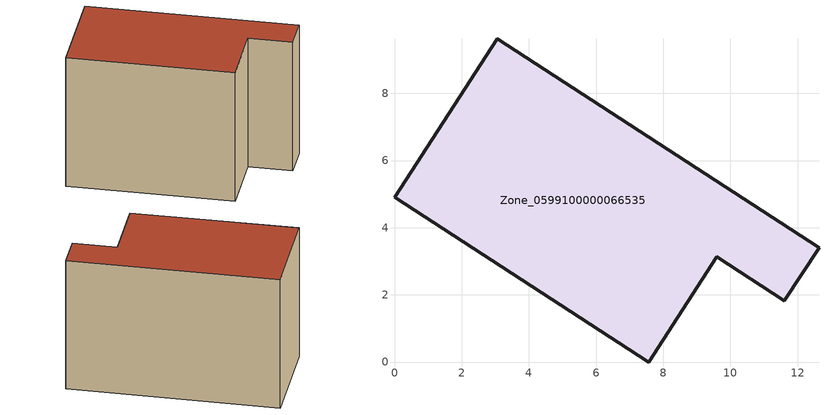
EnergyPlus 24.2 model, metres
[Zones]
Zone_0599100000066535
 floor ground (C_G): 3.06,9.62 12.64,3.41 11.61,1.82 9.59,3.13 7.57,0 0,4.9 z0
 wall outside (C_F): 12.64,3.41 3.06,9.62 0,4.9 7.57,0 9.59,3.13 11.61,1.82 12.64,3.41 z0:7.71
 roof outside (C_R): 3.06,9.62 0,4.9 7.57,0 9.59,3.13 11.61,1.82 12.64,3.41 z7.71
[BUILDING]
Pand.0599100000066535: North Axis=0; Terrain=City; Loads Convergence Tolerance Value=0.04; Temperature Convergence Tolerance Value=0.4; Solar Distribution=FullExterior; Maximum Number of Warmup Days=25; Minimum Number of Warmup Days=1
[Site:Location]
Rotterdam.The.Hague.AP_ZH_NLD Design_Conditions: Latitude=51.96; Longitude=4.45; Time Zone=1; Elevation=-4.5
[SITE:GROUNDTEMPERATURE:BUILDINGSURFACE]
18, 18, 18, 18, 18, 18, 18, 18, 18, 18, 18, 18
[MATERIAL] Thermal Absorptance=0.9; Solar Absorptance=0.7; Visible Absorptance=0.7
Name | Roughness | Thickness | Conductivity | Density | Specific Heat
G.TI.1975-1991 | MediumSmooth | 0.15 | 0.288461 | 540 | 1210
F.TI.1975-1991 | Rough | 0.3 | 0.230769 | 1920 | 840
R.TI.1975-1991 | MediumRough | 0.2 | 0.153846 | 1500 | 1000
[CONSTRUCTION]
C_G: G.TI.1975-1991
C_F: F.TI.1975-1991
C_R: R.TI.1975-1991
[ZONE]
Zone_0599100000066535: Type=1; Multiplier=1; Ceiling Height=Autocalculate; Volume=Autocalculate; Floor Area=autocalculate; Part of Total Floor Area=Yes
[ZONEINFILTRATION:DESIGNFLOWRATE]
Infil_Zone_0599100000066535: Zone or ZoneList or Space or SpaceList=Zone_0599100000066535; Schedule=AlwaysOn; Design Flow Rate Calculation Method=Flow/Area; Flow Rate per Floor Area=0.003; Constant Term Coefficient=1; Temperature Term Coefficient=0; Velocity Term Coefficient=0; Velocity Squared Term Coefficient=0
[HVACTEMPLATE:ZONE:IDEALLOADSAIRSYSTEM]
Zone_0599100000066535: Maximum Heating Supply Air Temperature=50; Minimum Cooling Supply Air Temperature=13; Maximum Heating Supply Air Humidity Ratio=0.0156; Minimum Cooling Supply Air Humidity Ratio=0.0077; Heating Limit=NoLimit; Cooling Limit=NoLimit; Dehumidification Control Type=ConstantSensibleHeatRatio; Cooling Sensible Heat Ratio=0.7; Dehumidification Setpoint=60; Humidification Control Type=None; Humidification Setpoint=30; Outdoor Air Method=None; Outdoor Air Flow Rate per Person=0.00944; Outdoor Air Flow Rate per Zone Floor Area=0; Outdoor Air Flow Rate per Zone=0; Demand Controlled Ventilation Type=None; Outdoor Air Economizer Type=NoEconomizer; Heat Recovery Type=None; Sensible Heat Recovery Effectiveness=0.7; Latent Heat Recovery Effectiveness=0.65
[ZONECONTROL:THERMOSTAT]
ThermostatControl_Zone_0599100000066535: Zone or ZoneList=Zone_0599100000066535; Control Type Schedule=DualSetpointControlType; Control 1=Thermostat_Zone_0599100000066535; Temperature Difference Between Cutout And Setpoint=0
[THERMOSTATSETPOINT:DUALSETPOINT]
Thermostat_Zone_0599100000066535: Heating Setpoint Temperature Schedule=HeatingSetpoint_Zone_0599100000066535; Cooling Setpoint Temperature Schedule=CoolingSetpoint_Zone_0599100000066535
[SCHEDULE:COMPACT]
HeatingSetpoint_Zone_0599100000066535: Through: 12/31, For: AllDays, Until: 24:00, 21
CoolingSetpoint_Zone_0599100000066535: Through: 12/31, For: AllDays, Until: 24:00, 24
DualSetpointControlType: Through: 12/31, For: AllDays, Until: 24:00, 4
AlwaysOn: Through: 12/31, For: AllDays, Until: 24:00, 1
